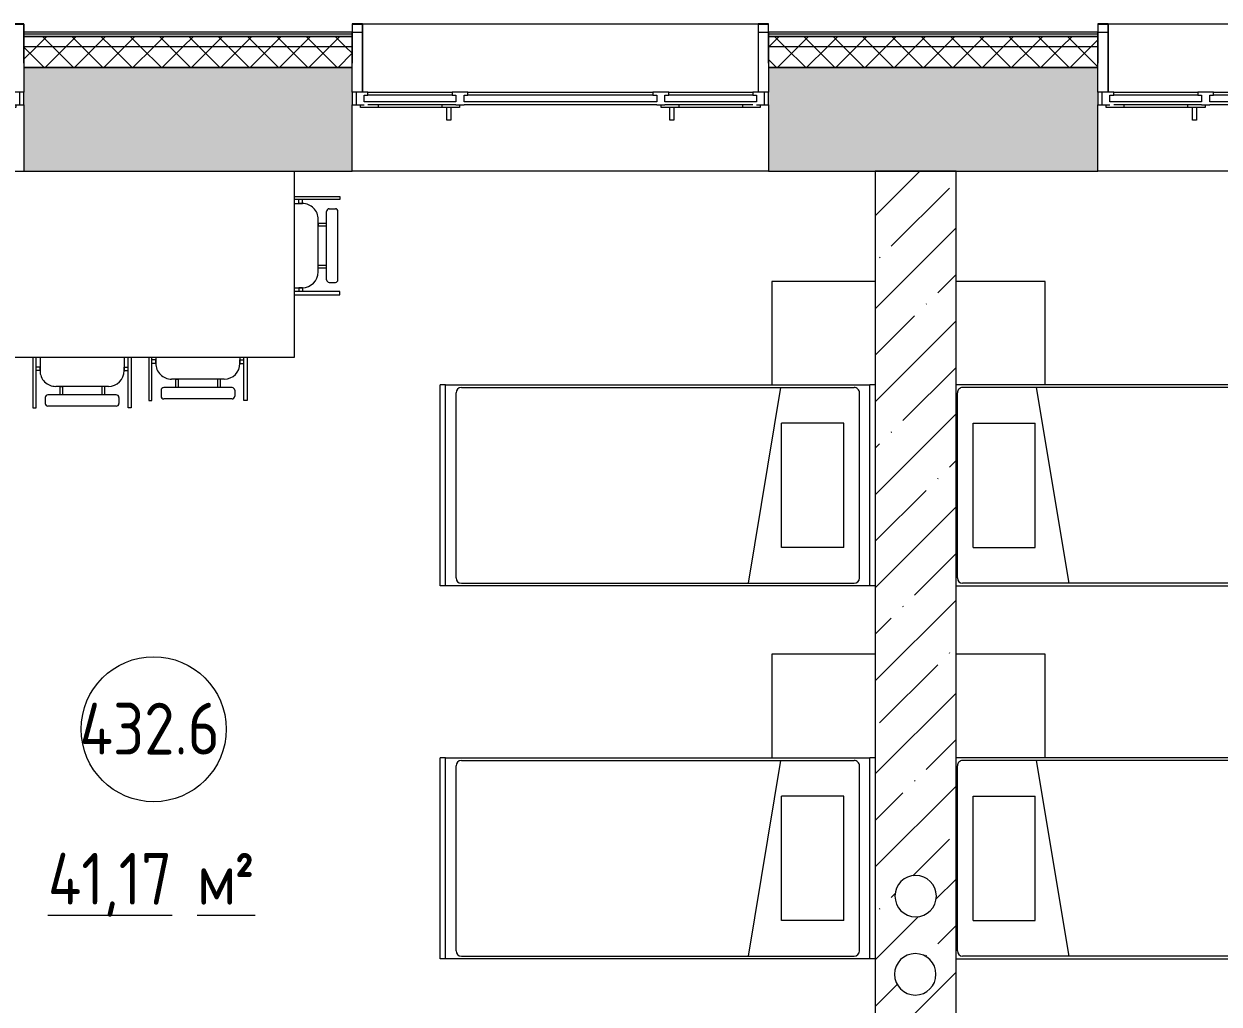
# Model space of a CAD drawing. Header units: millimetres. Extents: x -515342 to 330399, y -224905 to 507333.
# Drawn here: x -302318 to -296547, y 387218 to 391949 of the extents above; entities that cross this region are included whole.
import ezdxf

# ---------------------------------------------------------------- set-up
doc = ezdxf.new("R2010")
doc.units = ezdxf.units.MM
doc.layers.get('0').update_dxf_attribs({"lineweight": 0})
for name, color, linetype, lineweight in [('_ Окна', 7, 'Continuous', 0), ('Витраж', 7, 'Continuous', 0), ('Марки помещений', 7, 'Continuous', 0), ('Мебель', 7, 'Continuous', 0), ('Окна', 7, 'Continuous', 0), ('Стены внутренние', 7, 'Continuous', 0), ('Стены наружные', 7, 'Continuous', 0), ('Стены несущие', 7, 'Continuous', 0), ('Стены отделка', 7, 'Continuous', 0), ('Стены штриховка', 7, 'Continuous', 0)]:
    doc.layers.add(name, color=color, linetype=linetype, lineweight=lineweight)
doc.styles.add('GOST Common_1', font='', dxfattribs={"width": 0.9, "height": 250})
doc.styles.add('GOST Common_2', font='', dxfattribs={"width": 0.9, "height": 250})
doc.styles.get('GOST Common_1').set_extended_font_data('GOST Common')
doc.styles.get('GOST Common_2').set_extended_font_data('GOST Common')
pattern_1 = [(45, (0, 0), (-70.71068, 70.71068), []), (135, (0, 0), (-70.71068, -70.71068), [])]

# ---------------------------------------------------------------- blocks, each defined once
blk = doc.blocks.new('Окно_ПВХ_3Створки_1Фрамуга-верх - АР_Окно_ОП_1820_h_х1970_3ст2фр-в-9696728-О_АР_П_4__10_050_План 4 этажа')
at = {"layer": '_ Окна'}
for p, q in [((-929, 130), (-1005, 130)), ((-1005, 130), (-1005, 70)), ((-985, 70), (-985, 130)), ((-947, 84), (-947, 116)), ((-947, 116), (-929, 116)), ((-929, 116), (-929, 130)), ((-523, 116), (-929, 116)), ((-447, 130), (-523, 130)), ((-523, 130), (-523, 116)), ((-523, 116), (-505, 116)), ((-505, 116), (-505, 84)), ((-465, 84), (-465, 116)), ((-465, 116), (-447, 116)), ((-447, 116), (-447, 130)), ((447, 116), (-447, 116)), ((523, 130), (447, 130)), ((447, 130), (447, 116)), ((447, 116), (465, 116)), ((465, 116), (465, 84)), ((505, 84), (505, 116)), ((505, 116), (523, 116)), ((523, 116), (523, 130)), ((929, 116), (523, 116)), ((929, 130), (929, 116)), ((1005, 130), (929, 130)), ((929, 116), (947, 116)), ((947, 116), (947, 84)), ((985, 70), (985, 130)), ((1005, 70), (1005, 130)), ((-1005, 70), (-947, 70)), ((-965, 56), (-965, 70)), ((-505, 84), (-947, 84)), ((-880, 70), (-880, 56)), ((-572, 70), (-572, 56)), ((-505, 70), (-465, 70)), ((-487, 70), (-487, 56)), ((465, 84), (-465, 84)), ((465, 70), (505, 70)), ((487, 56), (487, 70)), ((947, 84), (505, 84)), ((572, 70), (572, 56)), ((880, 70), (880, 56)), ((947, 70), (1005, 70)), ((965, 70), (965, 56)), ((-880, 56), (-965, 56)), ((-487, 56), (-572, 56)), ((572, 56), (487, 56)), ((965, 56), (880, 56))]:
    blk.add_line(p, q, dxfattribs=at)
at = {"layer": 'Окна'}
for p, q in [((-929, 130), (-523, 130)), ((-447, 130), (447, 130)), ((523, 130), (929, 130)), ((-505, 70), (-929, 70)), ((465, 70), (-465, 70)), ((929, 70), (505, 70)), ((-572, 56), (-880, 56)), ((-548.5, -4), (-548.5, 56)), ((-528.5, 56), (-528.5, -4)), ((528.5, -4), (528.5, 56)), ((548.5, 56), (548.5, -4)), ((880, 56), (572, 56)), ((-528.5, -4), (-548.5, -4)), ((548.5, -4), (528.5, -4))]:
    blk.add_line(p, q, dxfattribs=at)
blk = doc.blocks.new('Прямоугольный импост - АР_Откос_Металлический_50х330 Белый Левый-V19-О_АР_П_4__10_050_План 4 этажа')
at = {"layer": 'Витраж', "lineweight": 18}
for p, q in [((0, 40), (-50, 40)), ((-50, 40), (-50, -290)), ((-49, -290), (-49, 39)), ((-49, 39), (-1, 39)), ((-1, 39), (-1, -150)), ((0, -150), (0, 40)), ((-1, -150), (0, -150))]:
    blk.add_line(p, q, dxfattribs=at)
blk = doc.blocks.new('Прямоугольный импост - АР_Откос_Металлический_50х330 Белый Левый-9898761-О_АР_П_4__10_050_План 4 этажа')
at = {"layer": 'Витраж'}
blk.add_line((8064.1, 16115), (9974.1, 16115), dxfattribs=at)
blk = doc.blocks.new('Прямоугольный импост - АР_Откос_Металлический_50х330 Белый Правый-V18-О_АР_П_4__10_050_План 4 этажа')
at = {"layer": 'Витраж', "lineweight": 18}
for p, q in [((-50, -290), (-50, 40)), ((-50, 40), (0, 40)), ((-1, 39), (-49, 39)), ((-49, 39), (-49, -290)), ((-1, -150), (-1, 39)), ((0, 40), (0, -150)), ((0, -150), (-1, -150))]:
    blk.add_line(p, q, dxfattribs=at)
blk = doc.blocks.new('СД_Люблино_Фасады_rvt-1-О_АР_П_4__10_050_План 4 этажа')
at = {"layer": 'Стены внутренние'}
h = blk.add_hatch(dxfattribs=at)
h.set_pattern_fill('FP_1', color=256, style=0, pattern_type=2)
h.set_pattern_definition([(45, (0, 0), (-224.5064, 224.5064), []), (45, (224.5, 0), (-224.5064, 224.5064), [396.875, -79.375, 3.353, -76.022])])
h.paths.add_polyline_path([(101337.7, 15405), (101935, 15405), (101935, 15905), (97278.9, 15905), (97278.9, 15405), (101210, 15405)])
h.paths.add_polyline_path([(95268.9, 15405), (95268.9, 15905), (93672.7, 15905), (93672.7, 15405), (95206.9, 15405)])
h.paths.add_polyline_path([(91662.7, 15405), (91662.7, 15905), (90062.5, 15905), (90062.5, 15405), (91375.2, 15405)])
h.paths.add_polyline_path([(88052.5, 15405), (88052.5, 15905), (86472.6, 15905), (86472.6, 15405), (87798.9, 15405)])
h.paths.add_polyline_path([(84462.6, 15405), (84462.6, 15905), (82935.3, 15905), (82935.3, 15405), (84222.6, 15405)])
h.paths.add_polyline_path([(80925.3, 15405), (80925.3, 15905), (79340.3, 15905), (79340.3, 15405), (80901.8, 15405)])
h.paths.add_polyline_path([(77330.3, 15405), (77330.3, 15905), (75739.7, 15905), (75739.7, 15405), (77070.1, 15405)])
h.paths.add_polyline_path([(73729.7, 15405), (73729.7, 15905), (72144.8, 15905), (72144.8, 15405), (73493.8, 15405)])
h.paths.add_polyline_path([(70134.8, 15405), (70134.8, 15905), (68493.6, 15905), (68493.6, 15405), (69917.5, 15405)])
h.paths.add_polyline_path([(66341.2, 15405), (66483.6, 15405), (66483.6, 15905), (64878.6, 15905), (64878.6, 15405), (65319.4, 15405)])
h.paths.add_polyline_path([(62868.6, 15405), (62868.6, 15905), (60500.1, 15905), (60500.1, 15405), (62764.9, 15405)])
h.paths.add_polyline_path([(58090.1, 15405), (58090.1, 15905), (56894.2, 15905), (56894.2, 15405), (57655.9, 15405)])
h.paths.add_polyline_path([(54484.2, 15405), (54484.2, 15905), (51825.9, 15905), (51825.9, 15405), (54079.6, 15405)])
h.paths.add_polyline_path([(49815.9, 15405), (49815.9, 15905), (47243.8, 15905), (47243.8, 15405), (48970.6, 15405)])
h.paths.add_polyline_path([(44833.8, 15405), (44833.8, 15905), (43623.8, 15905), (43623.8, 15405), (44430.3, 15405)])
h.paths.add_polyline_path([(41213.8, 15405), (41213.8, 15905), (38819.5, 15905), (38819.5, 15405), (40796.3, 15405)])
h.paths.add_polyline_path([(36709.1, 15405), (36809.5, 15405), (36809.5, 15905), (35219.5, 15905), (35219.5, 15405), (35687.3, 15405)])
h.paths.add_polyline_path([(33209.5, 15405), (33209.5, 15905), (31619.5, 15905), (31619.5, 15405), (33132.8, 15405)])
h.paths.add_polyline_path([(29609.5, 15405), (29609.5, 15905), (28023.1, 15905), (28023.8, 15405), (29556.5, 15405)])
h.paths.add_polyline_path([(25980.2, 15405), (26013.1, 15405), (26013.1, 15905), (24425.8, 15905), (24425.8, 15405), (25469.3, 15405)])
h.paths.add_polyline_path([(22415.8, 15405), (22415.8, 15905), (20810.9, 15905), (20810.9, 15405), (22403.9, 15405)])
h.paths.add_polyline_path([(18800.9, 15405), (18800.9, 15905), (17210.3, 15905), (17210.3, 15405), (18397.4, 15405)])
h.paths.add_polyline_path([(15200.3, 15405), (15200.3, 15905), (13615.3, 15905), (13615.3, 15405), (14740.4, 15405)])
h.paths.add_polyline_path([(11605.3, 15405), (11605.3, 15905), (10024.1, 15905), (10024.1, 15405), (11201.9, 15405)])
h.paths.add_polyline_path([(8014.1, 15405), (8014.1, 15905), (6409.2, 15905), (6409.2, 15405), (7587.9, 15405)])
h.paths.add_polyline_path([(4399.2, 15405), (4399.2, 15905), (-305, 15905), (-305, 15405), (4011.6, 15405)])
at = {"layer": 'Стены наружные'}
h = blk.add_hatch(dxfattribs=at)
h.set_pattern_fill('FP_2', color=256, style=0, pattern_type=2)
h.set_pattern_definition(pattern_1)
h.paths.add_polyline_path([(102035, 16005), (102085, 16005), (102085, 16055), (97278.9, 16055), (97278.9, 16005), (101082.3, 16005)])
h.paths.add_polyline_path([(95268.9, 16005), (95268.9, 16055), (93672.7, 16055), (93672.7, 16005), (94951.5, 16005)])
h.paths.add_polyline_path([(91662.7, 16005), (91662.7, 16055), (90062.5, 16055), (90062.5, 16005), (90864.3, 16005)])
h.paths.add_polyline_path([(88052.5, 16005), (88052.5, 16055), (86472.6, 16055), (86472.6, 16005), (86777.1, 16005)])
h.paths.add_polyline_path([(84462.6, 16005), (84462.6, 16055), (82935.3, 16055), (82935.3, 16005), (84222.6, 16005)])
h.paths.add_polyline_path([(80925.3, 16005), (80925.3, 16055), (79340.3, 16055), (79340.3, 16005), (80646.3, 16005)])
h.paths.add_polyline_path([(77330.3, 16005), (77330.3, 16055), (75739.7, 16055), (75739.7, 16005), (76559.2, 16005)])
h.paths.add_polyline_path([(73729.7, 16005), (73729.7, 16055), (72144.8, 16055), (72144.8, 16005), (72472, 16005)])
h.paths.add_polyline_path([(70134.8, 16005), (70134.8, 16055), (68493.6, 16055), (68493.6, 16005)])
h.paths.add_polyline_path([(66483.6, 16005), (66483.6, 16055), (64878.6, 16055), (64878.6, 16005), (66341.2, 16005)])
h.paths.add_polyline_path([(62868.6, 16005), (62868.6, 16055), (60500.1, 16055), (60500.1, 16005), (62254, 16005)])
h.paths.add_polyline_path([(58090.1, 16005), (58090.1, 16055), (56894.2, 16055), (56894.2, 16005)])
h.paths.add_polyline_path([(54484.2, 16005), (54484.2, 16055), (51825.9, 16055), (51825.9, 16005), (52036, 16005)])
h.paths.add_polyline_path([(49815.9, 16005), (49815.9, 16055), (47243.8, 16055), (47243.8, 16005), (47948.8, 16005)])
h.paths.add_polyline_path([(43861.7, 16005), (44833.8, 16005), (44833.8, 16055), (43623.8, 16055), (43623.8, 16005)])
h.paths.add_polyline_path([(41213.8, 16005), (41213.8, 16055), (38819.5, 16055), (38819.5, 16005), (40796.3, 16005)])
h.paths.add_polyline_path([(36809.5, 16005), (36809.5, 16055), (35219.5, 16055), (35219.5, 16005), (35687.3, 16005)])
h.paths.add_polyline_path([(33209.5, 16005), (33209.5, 16055), (31619.5, 16055), (31619.5, 16005)])
h.paths.add_polyline_path([(29609.5, 16005), (29609.5, 16055), (28023.1, 16055), (28023.1, 16005), (29556.5, 16005)])
h.paths.add_polyline_path([(26013.1, 16005), (26013.1, 16055), (24425.8, 16055), (24425.8, 16005)])
h.paths.add_polyline_path([(22415.8, 16005), (22415.8, 16055), (20810.9, 16055), (20810.9, 16005)])
h.paths.add_polyline_path([(18800.9, 16005), (18800.9, 16055), (17210.3, 16055), (17210.3, 16005), (18316.7, 16005)])
h.paths.add_polyline_path([(15200.3, 16005), (15200.3, 16055), (13615.3, 16055), (13615.3, 16005)])
h.paths.add_polyline_path([(11605.3, 16005), (11605.3, 16055), (10024.1, 16055), (10024.1, 16005), (11164.2, 16005)])
h.paths.add_polyline_path([(8014.1, 16005), (8014.1, 16055), (6409.2, 16055), (6409.2, 16005), (7587.9, 16005)])
h.paths.add_polyline_path([(4399.2, 16005), (4399.2, 16055), (-405, 16055), (-405, 16005), (2989.8, 16005)])
h = blk.add_hatch(dxfattribs=at)
h.set_pattern_fill('FP_2', color=256, style=0, pattern_type=2)
h.set_pattern_definition(pattern_1)
h.paths.add_polyline_path([(101935, 15905), (102035, 15905), (102035, 16005), (97278.9, 16005), (97278.9, 15905), (101082.3, 15905)])
h.paths.add_polyline_path([(95268.9, 15905), (95268.9, 16005), (93672.7, 16005), (93672.7, 15905), (94951.5, 15905)])
h.paths.add_polyline_path([(91662.7, 15905), (91662.7, 16005), (90062.5, 16005), (90062.5, 15905), (90864.3, 15905)])
h.paths.add_polyline_path([(88052.5, 15905), (88052.5, 16005), (86472.6, 16005), (86472.6, 15905), (86777.1, 15905)])
h.paths.add_polyline_path([(84462.6, 15905), (84462.6, 16005), (82935.3, 16005), (82935.3, 15905), (84222.6, 15905)])
h.paths.add_polyline_path([(80925.3, 15905), (80925.3, 16005), (79340.3, 16005), (79340.3, 15905), (80646.3, 15905)])
h.paths.add_polyline_path([(77330.3, 15905), (77330.3, 16005), (75739.7, 16005), (75739.7, 15905), (76559.2, 15905)])
h.paths.add_polyline_path([(73729.7, 15905), (73729.7, 16005), (72144.8, 16005), (72144.8, 15905), (72472, 15905)])
h.paths.add_polyline_path([(70134.8, 15905), (70134.8, 16005), (68493.6, 16005), (68493.6, 15905)])
h.paths.add_polyline_path([(66341.2, 15905), (66483.6, 15905), (66483.6, 16005), (64878.6, 16005), (64878.6, 15905)])
h.paths.add_polyline_path([(62868.6, 15905), (62868.6, 16005), (60500.1, 16005), (60500.1, 15905), (62254, 15905)])
h.paths.add_polyline_path([(58090.1, 15905), (58090.1, 16005), (56894.2, 16005), (56894.2, 15905)])
h.paths.add_polyline_path([(54484.2, 15905), (54484.2, 16005), (51825.9, 16005), (51825.9, 15905), (52036, 15905)])
h.paths.add_polyline_path([(49815.9, 15905), (49815.9, 16005), (47243.8, 16005), (47243.8, 15905), (47948.8, 15905)])
h.paths.add_polyline_path([(44833.8, 15905), (44833.8, 16005), (43623.8, 16005), (43623.8, 15905), (43861.7, 15905)])
h.paths.add_polyline_path([(41213.8, 15905), (41213.8, 16005), (38819.5, 16005), (38819.5, 15905), (40796.3, 15905)])
h.paths.add_polyline_path([(36809.5, 15905), (36809.5, 16005), (35219.5, 16005), (35219.5, 15905), (35687.3, 15905)])
h.paths.add_polyline_path([(33209.5, 15905), (33209.5, 16005), (31619.5, 16005), (31619.5, 15905)])
h.paths.add_polyline_path([(29556.5, 15905), (29609.5, 15905), (29609.5, 16005), (28023.1, 16005), (28023.1, 15905)])
h.paths.add_polyline_path([(26013.1, 15905), (26013.1, 16005), (24425.8, 16005), (24425.8, 15905)])
h.paths.add_polyline_path([(22415.8, 15905), (22415.8, 16005), (20810.9, 16005), (20810.9, 15905)])
h.paths.add_polyline_path([(18800.9, 15905), (18800.9, 16005), (17210.3, 16005), (17210.3, 15905), (18316.7, 15905)])
h.paths.add_polyline_path([(15200.3, 15905), (15200.3, 16005), (13615.3, 16005), (13615.3, 15905)])
h.paths.add_polyline_path([(11605.3, 15905), (11605.3, 16005), (10024.1, 16005), (10024.1, 15905), (11164.2, 15905)])
h.paths.add_polyline_path([(8014.1, 15905), (8014.1, 16005), (6409.2, 16005), (6409.2, 15905), (7587.9, 15905)])
h.paths.add_polyline_path([(4399.2, 15905), (4399.2, 16005), (-305, 16005), (-305, 15905), (2989.8, 15905)])
at = {"layer": 'Стены внутренние'}
for p, q in [((73730.5, 16075), (73778.8, 16075)), ((75690.6, 16075), (75738.9, 16075)), ((77331.1, 16075), (77379.4, 16075)), ((75739.7, 15405), (73729.7, 15405)), ((79331.3, 15405), (77330.3, 15405))]:
    blk.add_line(p, q, dxfattribs=at)
at = {"layer": 'Стены несущие'}
for p, q in [((72144.8, 15905), (72144.8, 15785)), ((73729.7, 15905), (72144.8, 15905)), ((72144.8, 15905), (73729.7, 15905)), ((73729.7, 15785), (73729.7, 15905)), ((75739.7, 15905), (75739.7, 15785)), ((77330.3, 15905), (75739.7, 15905)), ((75739.7, 15905), (77330.3, 15905)), ((77330.3, 15785), (77330.3, 15905)), ((72144.8, 15725), (72144.8, 15405)), ((73729.7, 15405), (73729.7, 15725)), ((75739.7, 15725), (75739.7, 15405)), ((77330.3, 15405), (77330.3, 15725)), ((72144.8, 15405), (73729.7, 15405)), ((75739.7, 15405), (77330.3, 15405))]:
    blk.add_line(p, q, dxfattribs=at)
at = {"layer": 'Стены отделка', "lineweight": 9}
for p, q in [((73729.7, 16075), (72144.8, 16075)), ((72144.8, 16075), (72144.8, 16065)), ((72144.8, 16065), (72144.8, 16055)), ((72144.8, 16055), (72144.8, 16005)), ((73729.7, 16065), (73729.7, 16075)), ((73729.7, 16055), (73729.7, 16065)), ((73729.7, 16005), (73729.7, 16055)), ((77330.3, 16075), (75739.7, 16075)), ((75739.7, 16075), (75739.7, 16065)), ((75739.7, 16065), (75739.7, 16055)), ((75739.7, 16055), (75739.7, 16005)), ((77330.3, 16065), (77330.3, 16075)), ((77330.3, 16055), (77330.3, 16065)), ((77330.3, 16005), (77330.3, 16055)), ((72144.8, 16005), (72144.8, 15905)), ((73729.7, 15905), (73729.7, 16005)), ((75739.7, 16005), (75739.7, 15905)), ((77330.3, 15905), (77330.3, 16005))]:
    blk.add_line(p, q, dxfattribs=at)
at = {"layer": 'Стены штриховка'}
for p, q in [((73729.7, 16065), (72144.8, 16065)), ((73729.7, 16055), (72144.8, 16055)), ((72144.8, 16055), (73729.7, 16055)), ((77330.3, 16065), (75739.7, 16065)), ((77330.3, 16055), (75739.7, 16055)), ((75739.7, 16055), (77330.3, 16055)), ((73729.7, 16005), (72144.8, 16005)), ((77330.3, 16005), (75739.7, 16005))]:
    blk.add_line(p, q, dxfattribs=at)
at = {"layer": 'Витраж', "lineweight": 9}
for name, p in [('Прямоугольный импост - АР_Откос_Металлический_50х330 Белый Левый-V19-О_АР_П_4__10_050_План 4 этажа', (72144.8, 16075)), ('Прямоугольный импост - АР_Откос_Металлический_50х330 Белый Левый-9898761-О_АР_П_4__10_050_План 4 этажа', (65715.6, 0)), ('Прямоугольный импост - АР_Откос_Металлический_50х330 Белый Левый-V19-О_АР_П_4__10_050_План 4 этажа', (75739.7, 16075)), ('Прямоугольный импост - АР_Откос_Металлический_50х330 Белый Левый-9898761-О_АР_П_4__10_050_План 4 этажа', (69316.2, 0))]:
    blk.add_blockref(name, p, dxfattribs=at)
at = {"layer": 'Витраж', "lineweight": 9, "extrusion": (0, 0, -1)}
for p in [(-73729.7, 16075), (-77330.3, 16075)]:
    blk.add_blockref('Прямоугольный импост - АР_Откос_Металлический_50х330 Белый Правый-V18-О_АР_П_4__10_050_План 4 этажа', p, dxfattribs=at)
at = {"layer": 'Окна', "lineweight": 9}
for p in [(71139.8, 15655), (74734.7, 15655), (78335.3, 15655)]:
    blk.add_blockref('Окно_ПВХ_3Створки_1Фрамуга-верх - АР_Окно_ОП_1820_h_х1970_3ст2фр-в-9696728-О_АР_П_4__10_050_План 4 этажа', p, dxfattribs=at)
blk = doc.blocks.new('Кровать-Больница - 0970 x 2100 мм-V39-О_АР_П_4__10_050_План 4 этажа')
at = {"layer": 'Мебель'}
for p, q in [((-76.5, 1441), (893.5, 1441)), ((-76.5, 1415.6), (-76.5, 1441)), ((-76.5, -633.6), (-76.5, 1415.6)), ((-76.5, 1415.6), (893.5, 1415.6)), ((893.5, 1415.6), (893.5, 1441)), ((893.5, 1415.6), (893.5, -633.6)), ((-63.8, 1339.4), (-63.8, -557.4)), ((-38.4, 1364.8), (855.4, 1364.8)), ((880.8, 1339.4), (880.8, -557.4)), ((880.8, -201.8), (-63.8, -45.1)), ((108.5, -206.6), (708.5, -206.6)), ((108.5, -506.6), (108.5, -206.6)), ((708.5, -506.6), (708.5, -206.6)), ((108.5, -506.6), (708.5, -506.6)), ((-76.5, -633.6), (893.5, -633.6)), ((-76.5, -659), (-76.5, -633.6)), ((-38.4, -582.8), (855.4, -582.8)), ((893.5, -659), (893.5, -633.6))]:
    blk.add_line(p, q, dxfattribs=at)
for centre, start, end in [((-38.4, 1339.4), 90, 180), ((855.4, 1339.4), 0, 90), ((-38.4, -557.4), 180, 270), ((855.4, -557.4), 270, 0)]:
    blk.add_arc(centre, 25.4, start, end, dxfattribs=at)
blk = doc.blocks.new('Прикроватная тумба - Прикроватная тумба-V40-О_АР_П_4__10_050_План 4 этажа')
at = {"layer": 'Мебель'}
for p, q in [((500, 500), (0, 500)), ((0, 500), (0, 0))]:
    blk.add_line(p, q, dxfattribs=at)
blk = doc.blocks.new('Стул-Штабель - Стул-Штабель-8767036-О_АР_П_4__10_050_План 4 этажа')
at = {"layer": 'Мебель'}
for p, q in [((-416.6, -108.9), (-416.6, 134.5)), ((-416.6, 134.5), (-401.3, 134.5)), ((-401.3, 134.5), (-401.3, -108.9)), ((-344.1, 126.3), (-13.9, 126.3)), ((43.2, 134.5), (43.2, -108.9)), ((58.6, 134.5), (43.2, 134.5)), ((58.6, -108.9), (58.6, 134.5)), ((-356.8, 84.1), (-356.8, 113.6)), ((-344.1, 71.4), (-13.9, 71.4)), ((-286.9, 30.8), (-286.9, 71.4)), ((-274.2, 30.8), (-274.2, 71.4)), ((-83.8, 30.8), (-83.8, 71.4)), ((-71.1, 30.8), (-71.1, 71.4)), ((-1.2, 84.1), (-1.2, 113.6)), ((-306, 30.8), (-52, 30.8)), ((-286.9, 30.8), (-274.2, 30.8)), ((-71.1, 30.8), (-83.8, 30.8)), ((-401.3, -45.4), (-401.3, -62.4)), ((-382.2, -45.4), (-401.3, -45.4)), ((-382.2, -45.4), (-382.2, -62.4)), ((-382.2, -108.9), (-382.2, -45.4)), ((24.2, -45.4), (24.2, -62.4)), ((24.2, -45.4), (43.2, -45.4)), ((24.2, -108.9), (24.2, -45.4)), ((43.2, -45.4), (43.2, -62.4)), ((-382.2, -62.4), (-401.3, -62.4)), ((24.2, -62.4), (43.2, -62.4))]:
    blk.add_line(p, q, dxfattribs=at)
for centre, radius, start, end in [((-344.1, 113.6), 12.7, 90, 180), ((-13.9, 113.6), 12.7, 360, 90), ((-344.1, 84.1), 12.7, 180, 270), ((-13.9, 84.1), 12.7, 270, 0), ((-306, -45.4), 76.2, 90, 180), ((-52, -45.4), 76.2, 360, 90)]:
    blk.add_arc(centre, radius, start, end, dxfattribs=at)
blk = doc.blocks.new('Стол-Прямоугольный - 1500х900 мм-V43-О_АР_П_4__10_050_План 4 этажа')
at = {"layer": 'Мебель'}
for p, q in [((-750, 450), (750, 450)), ((-750, -450), (-750, 450)), ((750, 450), (750, -450)), ((750, -450), (553.9, -450))]:
    blk.add_line(p, q, dxfattribs=at)
blk = doc.blocks.new('Стул-Штабель - Стул-Штабель-V33-О_АР_П_4__10_050_План 4 этажа')
at = {"layer": 'Мебель'}
for p, q in [((-416.6, -73.9), (-416.6, 134.5)), ((-416.6, 134.5), (-401.3, 134.5)), ((-401.3, 134.5), (-401.3, -73.9)), ((-344.1, 126.3), (-13.9, 126.3)), ((43.2, 134.5), (43.2, -73.9)), ((58.6, 134.5), (43.2, 134.5)), ((58.6, -73.9), (58.6, 134.5)), ((-356.8, 84.1), (-356.8, 113.6)), ((-344.1, 71.4), (-13.9, 71.4)), ((-286.9, 30.8), (-286.9, 71.4)), ((-274.2, 30.8), (-274.2, 71.4)), ((-83.8, 30.8), (-83.8, 71.4)), ((-71.1, 30.8), (-71.1, 71.4)), ((-1.2, 84.1), (-1.2, 113.6)), ((-306, 30.8), (-52, 30.8)), ((-286.9, 30.8), (-274.2, 30.8)), ((-71.1, 30.8), (-83.8, 30.8)), ((-401.3, -45.4), (-401.3, -62.4)), ((-382.2, -45.4), (-401.3, -45.4)), ((-382.2, -45.4), (-382.2, -62.4)), ((-382.2, -73.9), (-382.2, -45.4)), ((24.2, -45.4), (24.2, -62.4)), ((24.2, -45.4), (43.2, -45.4)), ((24.2, -73.9), (24.2, -45.4)), ((43.2, -45.4), (43.2, -62.4)), ((-382.2, -62.4), (-401.3, -62.4)), ((24.2, -62.4), (43.2, -62.4))]:
    blk.add_line(p, q, dxfattribs=at)
for centre, radius, start, end in [((-344.1, 113.6), 12.7, 90, 180), ((-13.9, 113.6), 12.7, 360, 90), ((-344.1, 84.1), 12.7, 180, 270), ((-13.9, 84.1), 12.7, 270, 0), ((-306, -45.4), 76.2, 90, 180), ((-52, -45.4), 76.2, 360, 90)]:
    blk.add_arc(centre, radius, start, end, dxfattribs=at)
blk = doc.blocks.new('Стул-Штабель - Стул-Штабель-V34-О_АР_П_4__10_050_План 4 этажа')
at = {"layer": 'Мебель'}
for p, q in [((-416.6, 85.9), (-416.6, -134.5)), ((-401.3, -134.5), (-401.3, 85.9)), ((-401.3, 45.4), (-401.3, 62.4)), ((-382.2, 62.4), (-401.3, 62.4)), ((-382.2, 85.9), (-382.2, 45.4)), ((-382.2, 45.4), (-382.2, 62.4)), ((24.2, 85.9), (24.2, 45.4)), ((24.2, 62.4), (43.2, 62.4)), ((24.2, 45.4), (24.2, 62.4)), ((43.2, -134.5), (43.2, 85.9)), ((43.2, 45.4), (43.2, 62.4)), ((58.6, 85.9), (58.6, -134.5)), ((-382.2, 45.4), (-401.3, 45.4)), ((24.2, 45.4), (43.2, 45.4)), ((-306, -30.8), (-52, -30.8)), ((-286.9, -30.8), (-286.9, -71.4)), ((-286.9, -30.8), (-274.2, -30.8)), ((-274.2, -30.8), (-274.2, -71.4)), ((-83.8, -30.8), (-83.8, -71.4)), ((-71.1, -30.8), (-83.8, -30.8)), ((-71.1, -30.8), (-71.1, -71.4)), ((-356.8, -84.1), (-356.8, -113.6)), ((-344.1, -71.4), (-13.9, -71.4)), ((-1.2, -84.1), (-1.2, -113.6)), ((-416.6, -134.5), (-401.3, -134.5)), ((-344.1, -126.3), (-13.9, -126.3)), ((58.6, -134.5), (43.2, -134.5))]:
    blk.add_line(p, q, dxfattribs=at)
for centre, radius, start, end in [((-306, 45.4), 76.2, 180, 270), ((-52, 45.4), 76.2, 270, 0), ((-344.1, -84.1), 12.7, 90, 180), ((-344.1, -113.6), 12.7, 180, 270), ((-13.9, -84.1), 12.7, 360, 90), ((-13.9, -113.6), 12.7, 270, 0)]:
    blk.add_arc(centre, radius, start, end, dxfattribs=at)
blk = doc.blocks.new('Кровать-Больница - 0970 x 2100 мм-V45-О_АР_П_4__10_050_План 4 этажа')
at = {"layer": 'Мебель'}
for p, q in [((-76.5, 589.2), (-76.5, -1415.6)), ((-38.4, 582.8), (855.4, 582.8)), ((893.5, -1415.6), (893.5, 589.2)), ((-63.8, -1339.4), (-63.8, 557.4)), ((880.8, -1339.4), (880.8, 557.4)), ((108.5, 506.6), (108.5, 206.6)), ((108.5, 506.6), (708.5, 506.6)), ((708.5, 506.6), (708.5, 206.6)), ((880.8, 201.8), (-63.8, 45.1)), ((108.5, 206.6), (708.5, 206.6)), ((-38.4, -1364.8), (855.4, -1364.8)), ((-76.5, -1415.6), (-76.5, -1441)), ((-76.5, -1415.6), (893.5, -1415.6)), ((-76.5, -1441), (893.5, -1441)), ((893.5, -1415.6), (893.5, -1441))]:
    blk.add_line(p, q, dxfattribs=at)
for centre, start, end in [((-38.4, 557.4), 90, 180), ((855.4, 557.4), 360, 90), ((-38.4, -1339.4), 180, 270), ((855.4, -1339.4), 270, 0)]:
    blk.add_arc(centre, 25.4, start, end, dxfattribs=at)
blk = doc.blocks.new('Прикроватная тумба - Прикроватная тумба-V46-О_АР_П_4__10_050_План 4 этажа')
at = {"layer": 'Мебель'}
for p, q in [((0, 0), (0, -500)), ((0, -500), (430.2, -500))]:
    blk.add_line(p, q, dxfattribs=at)
blk = doc.blocks.new('ASVP_Марка_Помещение_ДваЗначения - Номер Площадь-685795-О_АР_П_4__10_050_План 4 этажа')
at = {"layer": 'Марки помещений'}
blk.add_circle((0, 0), 3.5, dxfattribs=at)

msp = doc.modelspace()

# ---------------------------------------------------------------- hatches: boundary and pattern name
at = {"layer": 'Стены внутренние'}
h = msp.add_hatch(dxfattribs=at)
h.set_pattern_fill('FP_1', color=256, style=0, pattern_type=2)
h.set_pattern_definition([(45, (-374461.9, 375834.5), (-224.5064, 224.5064), []), (45, (-374237.38, 375834.5), (-224.5064, 224.5064), [396.875, -79.375, 3.353, -76.022])])
h.paths.add_polyline_path([(-298206.8897, 385229.4886), (-297816.8897, 385229.4886), (-297816.8897, 391239.4886), (-298206.8897, 391239.4886), (-298206.8897, 385573.5341)])
h.paths.add_polyline_path([(-298029.2545, 385746.0078), (-298061.8897, 385757.886), (-298088.4942, 385780.2098), (-298105.859, 385810.2865), (-298111.8897, 385844.4886), (-298105.859, 385878.6906), (-298088.4942, 385908.7673), (-298061.8897, 385931.0911), (-298029.2545, 385942.9693), (-297994.5249, 385942.9693), (-297961.6112, 385930.8574), (-297935.2853, 385908.7673), (-297917.9205, 385878.6906), (-297911.8897, 385844.4886), (-297917.9205, 385810.2865), (-297935.2853, 385780.2098), (-297961.8897, 385757.886), (-297994.5249, 385746.0078)])
h.paths.add_polyline_path([(-297994.5249, 386121.0078), (-298029.2545, 386121.0078), (-298061.8897, 386132.886), (-298088.4942, 386155.2098), (-298105.859, 386185.2865), (-298111.8897, 386219.4886), (-298105.859, 386253.6906), (-298088.4942, 386283.7673), (-298061.8897, 386306.0911), (-298029.2545, 386317.9693), (-297994.5249, 386317.9693), (-297961.8897, 386306.0911), (-297935.2853, 386283.7673), (-297917.9205, 386253.6906), (-297911.8897, 386219.4886), (-297917.9205, 386185.2865), (-297935.2853, 386155.2098), (-297961.8897, 386132.886)])
h.paths.add_polyline_path([(-297994.5249, 386521.0078), (-298029.2545, 386521.0078), (-298061.8897, 386532.886), (-298088.4942, 386555.2098), (-298105.859, 386585.2865), (-298111.8897, 386619.4886), (-298105.859, 386653.6906), (-298088.4942, 386683.7673), (-298061.8897, 386706.0911), (-298029.2545, 386717.9693), (-297994.5249, 386717.9693), (-297961.8897, 386706.0911), (-297935.2853, 386683.7673), (-297917.9205, 386653.6906), (-297911.8897, 386619.4886), (-297917.9205, 386585.2865), (-297935.2853, 386555.2098), (-297961.8897, 386532.886)])
h.paths.add_polyline_path([(-298029.2545, 386901.0078), (-298061.8897, 386912.886), (-298088.4942, 386935.2098), (-298105.859, 386965.2865), (-298111.301, 387002.8272), (-298105.859, 387033.6906), (-298088.4942, 387063.7673), (-298061.8897, 387086.0911), (-298029.2545, 387097.9693), (-297994.5249, 387097.9693), (-297961.8897, 387086.0911), (-297935.2853, 387063.7673), (-297917.9205, 387033.6906), (-297911.8897, 386999.4886), (-297917.9205, 386965.2865), (-297935.2853, 386935.2098), (-297961.8897, 386912.886), (-297994.5249, 386901.0078)])
h.paths.add_polyline_path([(-298030.931, 387263.5387), (-298063.5662, 387275.417), (-298090.1707, 387297.7407), (-298107.5355, 387327.8175), (-298113.5662, 387362.0195), (-298107.5355, 387396.2215), (-298090.1707, 387426.2983), (-298063.5662, 387448.622), (-298030.931, 387460.5003), (-297996.2014, 387460.5003), (-297963.5662, 387448.622), (-297936.9618, 387426.2983), (-297919.597, 387396.2215), (-297913.8958, 387360.1505), (-297919.597, 387327.8175), (-297936.9618, 387297.7407), (-297963.5662, 387275.417), (-297996.2014, 387263.5387)])
h.paths.add_polyline_path([(-298029.2545, 387641.0078), (-298061.8897, 387652.886), (-298088.4942, 387675.2098), (-298105.859, 387705.2865), (-298111.8897, 387739.4886), (-298105.859, 387773.6906), (-298088.4942, 387803.7673), (-298061.8897, 387826.0911), (-298029.2545, 387837.9693), (-297994.5249, 387837.9693), (-297961.8897, 387826.0911), (-297935.2853, 387803.7673), (-297917.9205, 387773.6906), (-297911.8897, 387739.4886), (-297917.9205, 387705.2865), (-297935.2853, 387675.2098), (-297961.8897, 387652.886), (-297994.5249, 387641.0078)])

# ---------------------------------------------------------------- linework, layer by layer
at = {"layer": 'Стены несущие'}
for p, q in [((-297816.8897, 391239.4886), (-298206.8897, 391239.4886)), ((-298206.8897, 391239.4886), (-298206.8897, 385229.4886)), ((-297816.8897, 385229.4886), (-297816.8897, 391239.4886))]:
    msp.add_line(p, q, dxfattribs=at)
for centre, start, end in [((-298011.8897, 387739.4886), 0, 180), ((-298011.8897, 387739.4886), 180, 0), ((-298013.5662, 387362.0195), 0, 180), ((-298013.5662, 387362.0195), 180, 0)]:
    msp.add_arc(centre, 100, start, end, dxfattribs=at)

# ---------------------------------------------------------------- block references
msp.add_blockref('СД_Люблино_Фасады_rvt-1-О_АР_П_4__10_050_План 4 этажа', (-374461.8897, 375834.4886))
at = {"layer": 'Марки помещений', "xscale": 99.99999999999993, "yscale": 99.99999999999993, "zscale": 99.99999999999993}
msp.add_blockref('ASVP_Марка_Помещение_ДваЗначения - Номер Площадь-685795-О_АР_П_4__10_050_План 4 этажа', (-301690.7739, 388545.0714), dxfattribs=at)
at = {"layer": 'Мебель'}
for name, p, rotation in [('Стол-Прямоугольный - 1500х900 мм-V43-О_АР_П_4__10_050_План 4 этажа', (-301763.2294, 390789.4886), 180), ('Стул-Штабель - Стул-Штабель-V34-О_АР_П_4__10_050_План 4 этажа', (-300927.2891, 391058.5377), 90.00000000000031), ('Прикроватная тумба - Прикроватная тумба-V46-О_АР_П_4__10_050_План 4 этажа', (-297386.6897, 390206.8701), 180), ('Стул-Штабель - Стул-Штабель-8767036-О_АР_П_4__10_050_План 4 этажа', (-302215.5389, 390230.5571), 180), ('Стул-Штабель - Стул-Штабель-V33-О_АР_П_4__10_050_План 4 этажа', (-301656.5078, 390265.5571), 180), ('Кровать-Больница - 0970 x 2100 мм-V39-О_АР_П_4__10_050_План 4 этажа', (-298865.8963, 389313.3882), 90.00000000000007), ('Кровать-Больница - 0970 x 2100 мм-V45-О_АР_П_4__10_050_План 4 этажа', (-297227.6832, 389313.3882), 89.99999999999993), ('Прикроватная тумба - Прикроватная тумба-V46-О_АР_П_4__10_050_План 4 этажа', (-297386.6897, 388406.8701), 180), ('Кровать-Больница - 0970 x 2100 мм-V39-О_АР_П_4__10_050_План 4 этажа', (-298865.8963, 387513.3882), 90.00000000000007), ('Кровать-Больница - 0970 x 2100 мм-V45-О_АР_П_4__10_050_План 4 этажа', (-297227.6832, 387513.3882), 89.99999999999993)]:
    msp.add_blockref(name, p, dxfattribs=dict(at, rotation=rotation))
for p in [(-298706.8897, 390206.8701), (-298706.8897, 388406.8701)]:
    msp.add_blockref('Прикроватная тумба - Прикроватная тумба-V40-О_АР_П_4__10_050_План 4 этажа', p, dxfattribs=at)

# ---------------------------------------------------------------- texts
at = {"layer": 'Марки помещений', "char_height": 250, "attachment_point": 1}
for s, insert, width, style in [('432.6', (-302048.9812, 388672.7965), 880.252875, 'GOST Common_1'), ('\\L41,17 ', (-302201.5174, 387948.266), 873.037687, 'GOST Common_1'), ('\\L\\fGOST Common|b0|i0|c238|p34|;\\W.9;\\L²', (-301302.5955, 387948.266), 165.949312, 'GOST Common_2'), ('\\L\\fGOST Common|b0|i0|c204|p34|;\\W.9;\\Lм', (-301481.1893, 387948.266), 216.455625, 'GOST Common_1')]:
    msp.add_mtext(s, dxfattribs=dict(at, insert=insert, width=width, style=style))

doc.saveas('drawing.dxf')
